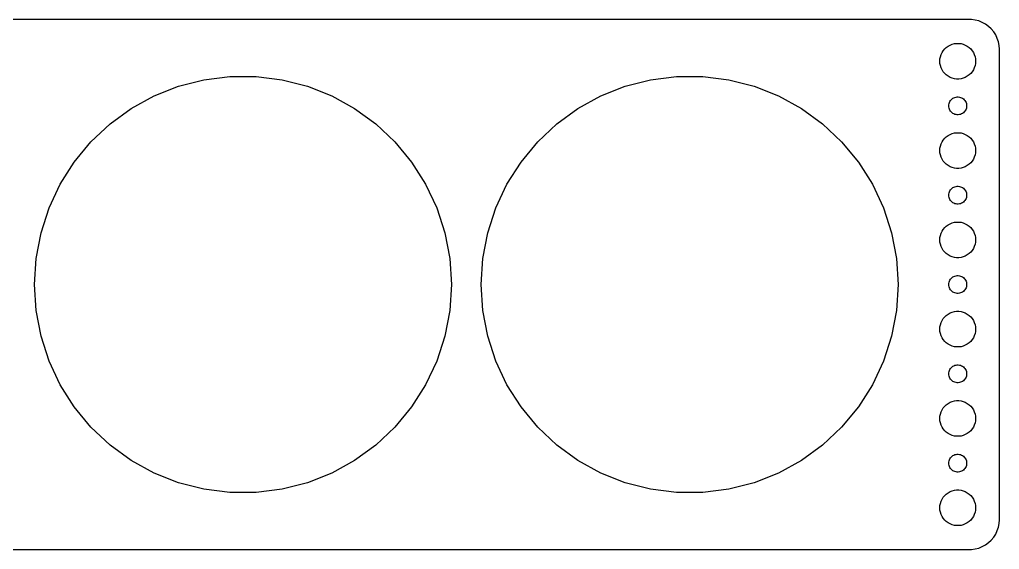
# Model space of a CAD drawing. Header units: metres. Extents: x -164 to 164, y 55 to 242.
# Drawn here: x 0 to 164.5, y 153.5 to 242.5 of the extents above; entities that cross this region are included whole.
import ezdxf

# ---------------------------------------------------------------- set-up
doc = ezdxf.new("R2010")
doc.units = ezdxf.units.M

msp = doc.modelspace()

# ---------------------------------------------------------------- linework, layer by layer
for p, q in [((159.814, 242.49), (-159.814, 242.49)), ((160.437, 242.411), (159.814, 242.49)), ((161.045, 242.255), (160.437, 242.411)), ((161.629, 242.024), (161.045, 242.255)), ((162.179, 241.722), (161.629, 242.024)), ((162.687, 241.353), (162.179, 241.722)), ((163.145, 240.923), (162.687, 241.353)), ((163.545, 240.439), (163.145, 240.923)), ((163.882, 239.909), (163.545, 240.439)), ((164.149, 239.341), (163.882, 239.909)), ((164.343, 238.743), (164.149, 239.341)), ((164.461, 238.127), (164.343, 238.743)), ((154.711, 236.604), (154.871, 236.945)), ((154.871, 236.945), (155.073, 237.263)), ((155.073, 237.263), (155.313, 237.554)), ((155.313, 237.554), (155.588, 237.812)), ((155.588, 237.812), (155.893, 238.033)), ((155.893, 238.033), (156.223, 238.214)), ((156.223, 238.214), (156.573, 238.353)), ((156.573, 238.353), (156.938, 238.447)), ((156.938, 238.447), (157.312, 238.494)), ((157.312, 238.494), (157.688, 238.494)), ((157.688, 238.494), (158.062, 238.447)), ((158.062, 238.447), (158.427, 238.353)), ((158.427, 238.353), (158.777, 238.214)), ((158.777, 238.214), (159.107, 238.033)), ((159.107, 238.033), (159.412, 237.812)), ((159.412, 237.812), (159.687, 237.554)), ((159.687, 237.554), (159.927, 237.263)), ((159.927, 237.263), (160.129, 236.945)), ((160.129, 236.945), (160.289, 236.604)), ((164.5, 237.5), (164.461, 238.127)), ((164.5, 158.5), (164.5, 237.5)), ((154.5, 235.5), (154.524, 235.876)), ((154.524, 235.124), (154.5, 235.5)), ((154.524, 235.876), (154.594, 236.246)), ((154.594, 236.246), (154.711, 236.604)), ((160.289, 236.604), (160.406, 236.246)), ((160.406, 236.246), (160.476, 235.876)), ((160.476, 235.876), (160.5, 235.5)), ((160.5, 235.5), (160.476, 235.124)), ((154.594, 234.754), (154.524, 235.124)), ((154.711, 234.396), (154.594, 234.754)), ((154.871, 234.055), (154.711, 234.396)), ((155.073, 233.737), (154.871, 234.055)), ((155.313, 233.446), (155.073, 233.737)), ((159.927, 233.737), (159.687, 233.446)), ((160.129, 234.055), (159.927, 233.737)), ((160.289, 234.396), (160.129, 234.055)), ((160.406, 234.754), (160.289, 234.396)), ((160.476, 235.124), (160.406, 234.754)), ((26.6844, 231.287), (30.9417, 232.38)), ((30.9417, 232.38), (35.3023, 232.931)), ((35.3023, 232.931), (39.6977, 232.931)), ((39.6977, 232.931), (44.0583, 232.38)), ((44.0583, 232.38), (48.3156, 231.287)), ((101.684, 231.287), (105.942, 232.38)), ((105.942, 232.38), (110.302, 232.931)), ((110.302, 232.931), (114.698, 232.931)), ((114.698, 232.931), (119.058, 232.38)), ((119.058, 232.38), (123.316, 231.287)), ((155.588, 233.188), (155.313, 233.446)), ((155.893, 232.967), (155.588, 233.188)), ((156.223, 232.786), (155.893, 232.967)), ((156.573, 232.647), (156.223, 232.786)), ((156.938, 232.553), (156.573, 232.647)), ((157.312, 232.506), (156.938, 232.553)), ((157.688, 232.506), (157.312, 232.506)), ((158.062, 232.553), (157.688, 232.506)), ((158.427, 232.647), (158.062, 232.553)), ((158.777, 232.786), (158.427, 232.647)), ((159.107, 232.967), (158.777, 232.786)), ((159.412, 233.188), (159.107, 232.967)), ((159.687, 233.446), (159.412, 233.188)), ((22.5977, 229.669), (26.6844, 231.287)), ((48.3156, 231.287), (52.4023, 229.669)), ((97.5977, 229.669), (101.684, 231.287)), ((123.316, 231.287), (127.402, 229.669)), ((18.746, 227.551), (22.5977, 229.669)), ((52.4023, 229.669), (56.2539, 227.551)), ((93.7461, 227.551), (97.5977, 229.669)), ((127.402, 229.669), (131.254, 227.551)), ((156.105, 228.552), (156.186, 228.723)), ((156.186, 228.723), (156.286, 228.882)), ((156.286, 228.882), (156.407, 229.027)), ((156.407, 229.027), (156.544, 229.156)), ((156.544, 229.156), (156.696, 229.266)), ((156.696, 229.266), (156.861, 229.357)), ((156.861, 229.357), (157.036, 229.427)), ((157.036, 229.427), (157.219, 229.473)), ((157.219, 229.473), (157.406, 229.497)), ((157.406, 229.497), (157.594, 229.497)), ((157.594, 229.497), (157.781, 229.473)), ((157.781, 229.473), (157.964, 229.427)), ((157.964, 229.427), (158.139, 229.357)), ((158.139, 229.357), (158.304, 229.266)), ((158.304, 229.266), (158.456, 229.156)), ((158.456, 229.156), (158.593, 229.027)), ((158.593, 229.027), (158.714, 228.882)), ((158.714, 228.882), (158.814, 228.723)), ((158.814, 228.723), (158.895, 228.552)), ((15.1902, 224.968), (18.746, 227.551)), ((56.2539, 227.551), (59.8098, 224.968)), ((90.1902, 224.968), (93.7461, 227.551)), ((131.254, 227.551), (134.81, 224.968)), ((156, 228), (156.012, 228.188)), ((156.012, 227.812), (156, 228)), ((156.012, 228.188), (156.047, 228.373)), ((156.047, 227.627), (156.012, 227.812)), ((156.047, 228.373), (156.105, 228.552)), ((156.105, 227.448), (156.047, 227.627)), ((156.186, 227.277), (156.105, 227.448)), ((156.286, 227.118), (156.186, 227.277)), ((156.407, 226.973), (156.286, 227.118)), ((158.714, 227.118), (158.593, 226.973)), ((158.814, 227.277), (158.714, 227.118)), ((158.895, 227.448), (158.814, 227.277)), ((158.895, 228.552), (158.953, 228.373)), ((158.953, 227.627), (158.895, 227.448)), ((158.953, 228.373), (158.988, 228.188)), ((158.988, 227.812), (158.953, 227.627)), ((158.988, 228.188), (159, 228)), ((159, 228), (158.988, 227.812)), ((156.544, 226.844), (156.407, 226.973)), ((156.696, 226.734), (156.544, 226.844)), ((156.861, 226.643), (156.696, 226.734)), ((157.036, 226.573), (156.861, 226.643)), ((157.219, 226.527), (157.036, 226.573)), ((157.406, 226.503), (157.219, 226.527)), ((157.594, 226.503), (157.406, 226.503)), ((157.781, 226.527), (157.594, 226.503)), ((157.964, 226.573), (157.781, 226.527)), ((158.139, 226.643), (157.964, 226.573)), ((158.304, 226.734), (158.139, 226.643)), ((158.456, 226.844), (158.304, 226.734)), ((158.593, 226.973), (158.456, 226.844)), ((11.9861, 221.959), (15.1902, 224.968)), ((59.8098, 224.968), (63.0139, 221.959)), ((86.9861, 221.959), (90.1902, 224.968)), ((134.81, 224.968), (138.014, 221.959)), ((154.871, 221.945), (155.073, 222.263)), ((155.073, 222.263), (155.313, 222.554)), ((155.313, 222.554), (155.588, 222.812)), ((155.588, 222.812), (155.893, 223.033)), ((155.893, 223.033), (156.223, 223.214)), ((156.223, 223.214), (156.573, 223.353)), ((156.573, 223.353), (156.938, 223.447)), ((156.938, 223.447), (157.312, 223.494)), ((157.312, 223.494), (157.688, 223.494)), ((157.688, 223.494), (158.062, 223.447)), ((158.062, 223.447), (158.427, 223.353)), ((158.427, 223.353), (158.777, 223.214)), ((158.777, 223.214), (159.107, 223.033)), ((159.107, 223.033), (159.412, 222.812)), ((159.412, 222.812), (159.687, 222.554)), ((159.687, 222.554), (159.927, 222.263)), ((159.927, 222.263), (160.129, 221.945)), ((9.1844, 218.572), (11.9861, 221.959)), ((63.0139, 221.959), (65.8156, 218.572)), ((84.1844, 218.572), (86.9861, 221.959)), ((138.014, 221.959), (140.816, 218.572)), ((154.5, 220.5), (154.524, 220.876)), ((154.524, 220.124), (154.5, 220.5)), ((154.524, 220.876), (154.594, 221.246)), ((154.594, 221.246), (154.711, 221.604)), ((154.711, 221.604), (154.871, 221.945)), ((160.129, 221.945), (160.289, 221.604)), ((160.289, 221.604), (160.406, 221.246)), ((160.406, 221.246), (160.476, 220.876)), ((160.476, 220.876), (160.5, 220.5)), ((160.5, 220.5), (160.476, 220.124)), ((154.594, 219.754), (154.524, 220.124)), ((154.711, 219.396), (154.594, 219.754)), ((154.871, 219.055), (154.711, 219.396)), ((155.073, 218.737), (154.871, 219.055)), ((160.129, 219.055), (159.927, 218.737)), ((160.289, 219.396), (160.129, 219.055)), ((160.406, 219.754), (160.289, 219.396)), ((160.476, 220.124), (160.406, 219.754)), ((6.8293, 214.861), (9.1844, 218.572)), ((65.8156, 218.572), (68.1707, 214.861)), ((81.8293, 214.861), (84.1844, 218.572)), ((140.816, 218.572), (143.171, 214.861)), ((155.313, 218.446), (155.073, 218.737)), ((155.588, 218.188), (155.313, 218.446)), ((155.893, 217.967), (155.588, 218.188)), ((156.223, 217.786), (155.893, 217.967)), ((156.573, 217.647), (156.223, 217.786)), ((156.938, 217.553), (156.573, 217.647)), ((157.312, 217.506), (156.938, 217.553)), ((157.688, 217.506), (157.312, 217.506)), ((158.062, 217.553), (157.688, 217.506)), ((158.427, 217.647), (158.062, 217.553)), ((158.777, 217.786), (158.427, 217.647)), ((159.107, 217.967), (158.777, 217.786)), ((159.412, 218.188), (159.107, 217.967)), ((159.687, 218.446), (159.412, 218.188)), ((159.927, 218.737), (159.687, 218.446)), ((4.9578, 210.884), (6.8293, 214.861)), ((68.1707, 214.861), (70.0422, 210.884)), ((79.9578, 210.884), (81.8293, 214.861)), ((143.171, 214.861), (145.042, 210.884)), ((156.186, 213.723), (156.286, 213.882)), ((156.286, 213.882), (156.407, 214.027)), ((156.407, 214.027), (156.544, 214.156)), ((156.544, 214.156), (156.696, 214.266)), ((156.696, 214.266), (156.861, 214.357)), ((156.861, 214.357), (157.036, 214.427)), ((157.036, 214.427), (157.219, 214.473)), ((157.219, 214.473), (157.406, 214.497)), ((157.406, 214.497), (157.594, 214.497)), ((157.594, 214.497), (157.781, 214.473)), ((157.781, 214.473), (157.964, 214.427)), ((157.964, 214.427), (158.139, 214.357)), ((158.139, 214.357), (158.304, 214.266)), ((158.304, 214.266), (158.456, 214.156)), ((158.456, 214.156), (158.593, 214.027)), ((158.593, 214.027), (158.714, 213.882)), ((158.714, 213.882), (158.814, 213.723)), ((156, 213), (156.012, 213.188)), ((156.012, 212.812), (156, 213)), ((156.012, 213.188), (156.047, 213.373)), ((156.047, 212.627), (156.012, 212.812)), ((156.047, 213.373), (156.105, 213.552)), ((156.105, 212.448), (156.047, 212.627)), ((156.105, 213.552), (156.186, 213.723)), ((156.186, 212.277), (156.105, 212.448)), ((156.286, 212.118), (156.186, 212.277)), ((158.814, 212.277), (158.714, 212.118)), ((158.814, 213.723), (158.895, 213.552)), ((158.895, 212.448), (158.814, 212.277)), ((158.895, 213.552), (158.953, 213.373)), ((158.953, 212.627), (158.895, 212.448)), ((158.953, 213.373), (158.988, 213.188)), ((158.988, 212.812), (158.953, 212.627)), ((158.988, 213.188), (159, 213)), ((159, 213), (158.988, 212.812)), ((3.5996, 206.704), (4.9578, 210.884)), ((70.0422, 210.884), (71.4004, 206.704)), ((78.5996, 206.704), (79.9578, 210.884)), ((145.042, 210.884), (146.4, 206.704)), ((156.407, 211.973), (156.286, 212.118)), ((156.544, 211.844), (156.407, 211.973)), ((156.696, 211.734), (156.544, 211.844)), ((156.861, 211.643), (156.696, 211.734)), ((157.036, 211.573), (156.861, 211.643)), ((157.219, 211.527), (157.036, 211.573)), ((157.406, 211.503), (157.219, 211.527)), ((157.594, 211.503), (157.406, 211.503)), ((157.781, 211.527), (157.594, 211.503)), ((157.964, 211.573), (157.781, 211.527)), ((158.139, 211.643), (157.964, 211.573)), ((158.304, 211.734), (158.139, 211.643)), ((158.456, 211.844), (158.304, 211.734)), ((158.593, 211.973), (158.456, 211.844)), ((158.714, 212.118), (158.593, 211.973)), ((155.073, 207.263), (155.313, 207.554)), ((155.313, 207.554), (155.588, 207.812)), ((155.588, 207.812), (155.893, 208.033)), ((155.893, 208.033), (156.223, 208.214)), ((156.223, 208.214), (156.573, 208.353)), ((156.573, 208.353), (156.938, 208.447)), ((156.938, 208.447), (157.312, 208.494)), ((157.312, 208.494), (157.688, 208.494)), ((157.688, 208.494), (158.062, 208.447)), ((158.062, 208.447), (158.427, 208.353)), ((158.427, 208.353), (158.777, 208.214)), ((158.777, 208.214), (159.107, 208.033)), ((159.107, 208.033), (159.412, 207.812)), ((159.412, 207.812), (159.687, 207.554)), ((159.687, 207.554), (159.927, 207.263)), ((2.776, 202.387), (3.5996, 206.704)), ((71.4004, 206.704), (72.224, 202.387)), ((77.776, 202.387), (78.5996, 206.704)), ((146.4, 206.704), (147.224, 202.387)), ((154.5, 205.5), (154.524, 205.876)), ((154.524, 205.876), (154.594, 206.246)), ((154.594, 206.246), (154.711, 206.604)), ((154.711, 206.604), (154.871, 206.945)), ((154.871, 206.945), (155.073, 207.263)), ((159.927, 207.263), (160.129, 206.945)), ((160.129, 206.945), (160.289, 206.604)), ((160.289, 206.604), (160.406, 206.246)), ((160.406, 206.246), (160.476, 205.876)), ((160.476, 205.876), (160.5, 205.5)), ((154.524, 205.124), (154.5, 205.5)), ((154.594, 204.754), (154.524, 205.124)), ((154.711, 204.396), (154.594, 204.754)), ((154.871, 204.055), (154.711, 204.396)), ((155.073, 203.737), (154.871, 204.055)), ((160.129, 204.055), (159.927, 203.737)), ((160.289, 204.396), (160.129, 204.055)), ((160.406, 204.754), (160.289, 204.396)), ((160.476, 205.124), (160.406, 204.754)), ((160.5, 205.5), (160.476, 205.124)), ((2.5, 198), (2.776, 202.387)), ((72.224, 202.387), (72.5, 198)), ((77.5, 198), (77.776, 202.387)), ((147.224, 202.387), (147.5, 198)), ((155.313, 203.446), (155.073, 203.737)), ((155.588, 203.188), (155.313, 203.446)), ((155.893, 202.967), (155.588, 203.188)), ((156.223, 202.786), (155.893, 202.967)), ((156.573, 202.647), (156.223, 202.786)), ((156.938, 202.553), (156.573, 202.647)), ((157.312, 202.506), (156.938, 202.553)), ((157.688, 202.506), (157.312, 202.506)), ((158.062, 202.553), (157.688, 202.506)), ((158.427, 202.647), (158.062, 202.553)), ((158.777, 202.786), (158.427, 202.647)), ((159.107, 202.967), (158.777, 202.786)), ((159.412, 203.188), (159.107, 202.967)), ((159.687, 203.446), (159.412, 203.188)), ((159.927, 203.737), (159.687, 203.446)), ((156.407, 199.027), (156.544, 199.156)), ((156.544, 199.156), (156.696, 199.266)), ((156.696, 199.266), (156.861, 199.357)), ((156.861, 199.357), (157.036, 199.427)), ((157.036, 199.427), (157.219, 199.473)), ((157.219, 199.473), (157.406, 199.497)), ((157.406, 199.497), (157.594, 199.497)), ((157.594, 199.497), (157.781, 199.473)), ((157.781, 199.473), (157.964, 199.427)), ((157.964, 199.427), (158.139, 199.357)), ((158.139, 199.357), (158.304, 199.266)), ((158.304, 199.266), (158.456, 199.156)), ((158.456, 199.156), (158.593, 199.027)), ((2.776, 193.613), (2.5, 198)), ((72.5, 198), (72.224, 193.613)), ((77.776, 193.613), (77.5, 198)), ((147.5, 198), (147.224, 193.613)), ((156, 198), (156.012, 198.188)), ((156.012, 197.812), (156, 198)), ((156.012, 198.188), (156.047, 198.373)), ((156.047, 197.627), (156.012, 197.812)), ((156.047, 198.373), (156.105, 198.552)), ((156.105, 197.448), (156.047, 197.627)), ((156.105, 198.552), (156.186, 198.723)), ((156.186, 197.277), (156.105, 197.448)), ((156.186, 198.723), (156.286, 198.882)), ((156.286, 198.882), (156.407, 199.027)), ((158.593, 199.027), (158.714, 198.882)), ((158.714, 198.882), (158.814, 198.723)), ((158.814, 198.723), (158.895, 198.552)), ((158.895, 197.448), (158.814, 197.277)), ((158.895, 198.552), (158.953, 198.373)), ((158.953, 197.627), (158.895, 197.448)), ((158.953, 198.373), (158.988, 198.188)), ((158.988, 197.812), (158.953, 197.627)), ((158.988, 198.188), (159, 198)), ((159, 198), (158.988, 197.812)), ((156.286, 197.118), (156.186, 197.277)), ((156.407, 196.973), (156.286, 197.118)), ((156.544, 196.844), (156.407, 196.973)), ((156.696, 196.734), (156.544, 196.844)), ((156.861, 196.643), (156.696, 196.734)), ((157.036, 196.573), (156.861, 196.643)), ((157.219, 196.527), (157.036, 196.573)), ((157.406, 196.503), (157.219, 196.527)), ((157.594, 196.503), (157.406, 196.503)), ((157.781, 196.527), (157.594, 196.503)), ((157.964, 196.573), (157.781, 196.527)), ((158.139, 196.643), (157.964, 196.573)), ((158.304, 196.734), (158.139, 196.643)), ((158.456, 196.844), (158.304, 196.734)), ((158.593, 196.973), (158.456, 196.844)), ((158.714, 197.118), (158.593, 196.973)), ((158.814, 197.277), (158.714, 197.118)), ((3.5996, 189.296), (2.776, 193.613)), ((72.224, 193.613), (71.4004, 189.296)), ((78.5996, 189.296), (77.776, 193.613)), ((147.224, 193.613), (146.4, 189.296)), ((155.073, 192.263), (155.313, 192.554)), ((155.313, 192.554), (155.588, 192.812)), ((155.588, 192.812), (155.893, 193.033)), ((155.893, 193.033), (156.223, 193.214)), ((156.223, 193.214), (156.573, 193.353)), ((156.573, 193.353), (156.938, 193.447)), ((156.938, 193.447), (157.312, 193.494)), ((157.312, 193.494), (157.688, 193.494)), ((157.688, 193.494), (158.062, 193.447)), ((158.062, 193.447), (158.427, 193.353)), ((158.427, 193.353), (158.777, 193.214)), ((158.777, 193.214), (159.107, 193.033)), ((159.107, 193.033), (159.412, 192.812)), ((159.412, 192.812), (159.687, 192.554)), ((159.687, 192.554), (159.927, 192.263)), ((154.5, 190.5), (154.524, 190.876)), ((154.524, 190.876), (154.594, 191.246)), ((154.594, 191.246), (154.711, 191.604)), ((154.711, 191.604), (154.871, 191.945)), ((154.871, 191.945), (155.073, 192.263)), ((159.927, 192.263), (160.129, 191.945)), ((160.129, 191.945), (160.289, 191.604)), ((160.289, 191.604), (160.406, 191.246)), ((160.406, 191.246), (160.476, 190.876)), ((160.476, 190.876), (160.5, 190.5)), ((4.9578, 185.116), (3.5996, 189.296)), ((71.4004, 189.296), (70.0422, 185.116)), ((79.9578, 185.116), (78.5996, 189.296)), ((146.4, 189.296), (145.042, 185.116)), ((154.524, 190.124), (154.5, 190.5)), ((154.594, 189.754), (154.524, 190.124)), ((154.711, 189.396), (154.594, 189.754)), ((154.871, 189.055), (154.711, 189.396)), ((160.289, 189.396), (160.129, 189.055)), ((160.406, 189.754), (160.289, 189.396)), ((160.476, 190.124), (160.406, 189.754)), ((160.5, 190.5), (160.476, 190.124)), ((155.073, 188.737), (154.871, 189.055)), ((155.313, 188.446), (155.073, 188.737)), ((155.588, 188.188), (155.313, 188.446)), ((155.893, 187.967), (155.588, 188.188)), ((156.223, 187.786), (155.893, 187.967)), ((156.573, 187.647), (156.223, 187.786)), ((156.938, 187.553), (156.573, 187.647)), ((157.312, 187.506), (156.938, 187.553)), ((158.062, 187.553), (157.688, 187.506)), ((158.427, 187.647), (158.062, 187.553)), ((158.777, 187.786), (158.427, 187.647)), ((159.107, 187.967), (158.777, 187.786)), ((159.412, 188.188), (159.107, 187.967)), ((159.687, 188.446), (159.412, 188.188)), ((159.927, 188.737), (159.687, 188.446)), ((160.129, 189.055), (159.927, 188.737)), ((157.688, 187.506), (157.312, 187.506)), ((6.8293, 181.139), (4.9578, 185.116)), ((70.0422, 185.116), (68.1707, 181.139)), ((81.8293, 181.139), (79.9578, 185.116)), ((145.042, 185.116), (143.171, 181.139)), ((156.544, 184.156), (156.696, 184.266)), ((156.696, 184.266), (156.861, 184.357)), ((156.861, 184.357), (157.036, 184.427)), ((157.036, 184.427), (157.219, 184.473)), ((157.219, 184.473), (157.406, 184.497)), ((157.406, 184.497), (157.594, 184.497)), ((157.594, 184.497), (157.781, 184.473)), ((157.781, 184.473), (157.964, 184.427)), ((157.964, 184.427), (158.139, 184.357)), ((158.139, 184.357), (158.304, 184.266)), ((158.304, 184.266), (158.456, 184.156)), ((156, 183), (156.012, 183.188)), ((156.012, 182.812), (156, 183)), ((156.012, 183.188), (156.047, 183.373)), ((156.047, 182.627), (156.012, 182.812)), ((156.047, 183.373), (156.105, 183.552)), ((156.105, 182.448), (156.047, 182.627)), ((156.105, 183.552), (156.186, 183.723)), ((156.186, 183.723), (156.286, 183.882)), ((156.286, 183.882), (156.407, 184.027)), ((156.407, 184.027), (156.544, 184.156)), ((158.456, 184.156), (158.593, 184.027)), ((158.593, 184.027), (158.714, 183.882)), ((158.714, 183.882), (158.814, 183.723)), ((158.814, 183.723), (158.895, 183.552)), ((158.895, 183.552), (158.953, 183.373)), ((158.953, 182.627), (158.895, 182.448)), ((158.953, 183.373), (158.988, 183.188)), ((158.988, 182.812), (158.953, 182.627)), ((158.988, 183.188), (159, 183)), ((159, 183), (158.988, 182.812)), ((9.1844, 177.428), (6.8293, 181.139)), ((68.1707, 181.139), (65.8156, 177.428)), ((84.1844, 177.428), (81.8293, 181.139)), ((143.171, 181.139), (140.816, 177.428)), ((156.186, 182.277), (156.105, 182.448)), ((156.286, 182.118), (156.186, 182.277)), ((156.407, 181.973), (156.286, 182.118)), ((156.544, 181.844), (156.407, 181.973)), ((156.696, 181.734), (156.544, 181.844)), ((156.861, 181.643), (156.696, 181.734)), ((157.036, 181.573), (156.861, 181.643)), ((157.219, 181.527), (157.036, 181.573)), ((157.406, 181.503), (157.219, 181.527)), ((157.594, 181.503), (157.406, 181.503)), ((157.781, 181.527), (157.594, 181.503)), ((157.964, 181.573), (157.781, 181.527)), ((158.139, 181.643), (157.964, 181.573)), ((158.304, 181.734), (158.139, 181.643)), ((158.456, 181.844), (158.304, 181.734)), ((158.593, 181.973), (158.456, 181.844)), ((158.714, 182.118), (158.593, 181.973)), ((158.814, 182.277), (158.714, 182.118)), ((158.895, 182.448), (158.814, 182.277)), ((155.313, 177.554), (155.588, 177.812)), ((155.588, 177.812), (155.893, 178.033)), ((155.893, 178.033), (156.223, 178.214)), ((156.223, 178.214), (156.573, 178.353)), ((156.573, 178.353), (156.938, 178.447)), ((156.938, 178.447), (157.312, 178.494)), ((157.312, 178.494), (157.688, 178.494)), ((157.688, 178.494), (158.062, 178.447)), ((158.062, 178.447), (158.427, 178.353)), ((158.427, 178.353), (158.777, 178.214)), ((158.777, 178.214), (159.107, 178.033)), ((159.107, 178.033), (159.412, 177.812)), ((159.412, 177.812), (159.687, 177.554)), ((11.9861, 174.041), (9.1844, 177.428)), ((65.8156, 177.428), (63.0139, 174.041)), ((86.9861, 174.041), (84.1844, 177.428)), ((140.816, 177.428), (138.014, 174.041)), ((154.524, 175.876), (154.594, 176.246)), ((154.594, 176.246), (154.711, 176.604)), ((154.711, 176.604), (154.871, 176.945)), ((154.871, 176.945), (155.073, 177.263)), ((155.073, 177.263), (155.313, 177.554)), ((159.687, 177.554), (159.927, 177.263)), ((159.927, 177.263), (160.129, 176.945)), ((160.129, 176.945), (160.289, 176.604)), ((160.289, 176.604), (160.406, 176.246)), ((160.406, 176.246), (160.476, 175.876)), ((154.5, 175.5), (154.524, 175.876)), ((154.524, 175.124), (154.5, 175.5)), ((154.594, 174.754), (154.524, 175.124)), ((154.711, 174.396), (154.594, 174.754)), ((154.871, 174.055), (154.711, 174.396)), ((160.289, 174.396), (160.129, 174.055)), ((160.406, 174.754), (160.289, 174.396)), ((160.476, 175.124), (160.406, 174.754)), ((160.476, 175.876), (160.5, 175.5)), ((160.5, 175.5), (160.476, 175.124)), ((15.1902, 171.032), (11.9861, 174.041)), ((63.0139, 174.041), (59.8098, 171.032)), ((90.1902, 171.032), (86.9861, 174.041)), ((138.014, 174.041), (134.81, 171.032)), ((155.073, 173.737), (154.871, 174.055)), ((155.313, 173.446), (155.073, 173.737)), ((155.588, 173.188), (155.313, 173.446)), ((155.893, 172.967), (155.588, 173.188)), ((156.223, 172.786), (155.893, 172.967)), ((156.573, 172.647), (156.223, 172.786)), ((158.777, 172.786), (158.427, 172.647)), ((159.107, 172.967), (158.777, 172.786)), ((159.412, 173.188), (159.107, 172.967)), ((159.687, 173.446), (159.412, 173.188)), ((159.927, 173.737), (159.687, 173.446)), ((160.129, 174.055), (159.927, 173.737)), ((156.938, 172.553), (156.573, 172.647)), ((157.312, 172.506), (156.938, 172.553)), ((157.688, 172.506), (157.312, 172.506)), ((158.062, 172.553), (157.688, 172.506)), ((158.427, 172.647), (158.062, 172.553)), ((18.746, 168.449), (15.1902, 171.032)), ((59.8098, 171.032), (56.2539, 168.449)), ((93.7461, 168.449), (90.1902, 171.032)), ((134.81, 171.032), (131.254, 168.449)), ((157.036, 169.427), (157.219, 169.473)), ((157.219, 169.473), (157.406, 169.497)), ((157.406, 169.497), (157.594, 169.497)), ((157.594, 169.497), (157.781, 169.473)), ((157.781, 169.473), (157.964, 169.427)), ((22.5977, 166.331), (18.746, 168.449)), ((56.2539, 168.449), (52.4023, 166.331)), ((97.5977, 166.331), (93.7461, 168.449)), ((131.254, 168.449), (127.402, 166.331)), ((156, 168), (156.012, 168.188)), ((156.012, 167.812), (156, 168)), ((156.012, 168.188), (156.047, 168.373)), ((156.047, 167.627), (156.012, 167.812)), ((156.047, 168.373), (156.105, 168.552)), ((156.105, 168.552), (156.186, 168.723)), ((156.186, 168.723), (156.286, 168.882)), ((156.286, 168.882), (156.407, 169.027)), ((156.407, 169.027), (156.544, 169.156)), ((156.544, 169.156), (156.696, 169.266)), ((156.696, 169.266), (156.861, 169.357)), ((156.861, 169.357), (157.036, 169.427)), ((157.964, 169.427), (158.139, 169.357)), ((158.139, 169.357), (158.304, 169.266)), ((158.304, 169.266), (158.456, 169.156)), ((158.456, 169.156), (158.593, 169.027)), ((158.593, 169.027), (158.714, 168.882)), ((158.714, 168.882), (158.814, 168.723)), ((158.814, 168.723), (158.895, 168.552)), ((158.895, 168.552), (158.953, 168.373)), ((158.953, 168.373), (158.988, 168.188)), ((158.988, 167.812), (158.953, 167.627)), ((158.988, 168.188), (159, 168)), ((159, 168), (158.988, 167.812)), ((26.6844, 164.713), (22.5977, 166.331)), ((52.4023, 166.331), (48.3156, 164.713)), ((101.684, 164.713), (97.5977, 166.331)), ((127.402, 166.331), (123.316, 164.713)), ((156.105, 167.448), (156.047, 167.627)), ((156.186, 167.277), (156.105, 167.448)), ((156.286, 167.118), (156.186, 167.277)), ((156.407, 166.973), (156.286, 167.118)), ((156.544, 166.844), (156.407, 166.973)), ((156.696, 166.734), (156.544, 166.844)), ((156.861, 166.643), (156.696, 166.734)), ((157.036, 166.573), (156.861, 166.643)), ((157.219, 166.527), (157.036, 166.573)), ((157.406, 166.503), (157.219, 166.527)), ((157.594, 166.503), (157.406, 166.503)), ((157.781, 166.527), (157.594, 166.503)), ((157.964, 166.573), (157.781, 166.527)), ((158.139, 166.643), (157.964, 166.573)), ((158.304, 166.734), (158.139, 166.643)), ((158.456, 166.844), (158.304, 166.734)), ((158.593, 166.973), (158.456, 166.844)), ((158.714, 167.118), (158.593, 166.973)), ((158.814, 167.277), (158.714, 167.118)), ((158.895, 167.448), (158.814, 167.277)), ((158.953, 167.627), (158.895, 167.448)), ((30.9417, 163.62), (26.6844, 164.713)), ((48.3156, 164.713), (44.0583, 163.62)), ((105.942, 163.62), (101.684, 164.713)), ((123.316, 164.713), (119.058, 163.62)), ((35.3023, 163.069), (30.9417, 163.62)), ((39.6977, 163.069), (35.3023, 163.069)), ((44.0583, 163.62), (39.6977, 163.069)), ((110.302, 163.069), (105.942, 163.62)), ((114.698, 163.069), (110.302, 163.069)), ((119.058, 163.62), (114.698, 163.069)), ((155.588, 162.812), (155.893, 163.033)), ((155.893, 163.033), (156.223, 163.214)), ((156.223, 163.214), (156.573, 163.353)), ((156.573, 163.353), (156.938, 163.447)), ((156.938, 163.447), (157.312, 163.494)), ((157.312, 163.494), (157.688, 163.494)), ((157.688, 163.494), (158.062, 163.447)), ((158.062, 163.447), (158.427, 163.353)), ((158.427, 163.353), (158.777, 163.214)), ((158.777, 163.214), (159.107, 163.033)), ((159.107, 163.033), (159.412, 162.812)), ((154.524, 160.876), (154.594, 161.246)), ((154.594, 161.246), (154.711, 161.604)), ((154.711, 161.604), (154.871, 161.945)), ((154.871, 161.945), (155.073, 162.263)), ((155.073, 162.263), (155.313, 162.554)), ((155.313, 162.554), (155.588, 162.812)), ((159.412, 162.812), (159.687, 162.554)), ((159.687, 162.554), (159.927, 162.263)), ((159.927, 162.263), (160.129, 161.945)), ((160.129, 161.945), (160.289, 161.604)), ((160.289, 161.604), (160.406, 161.246)), ((160.406, 161.246), (160.476, 160.876)), ((154.5, 160.5), (154.524, 160.876)), ((154.524, 160.124), (154.5, 160.5)), ((154.594, 159.754), (154.524, 160.124)), ((154.711, 159.396), (154.594, 159.754)), ((160.406, 159.754), (160.289, 159.396)), ((160.476, 160.124), (160.406, 159.754)), ((160.476, 160.876), (160.5, 160.5)), ((160.5, 160.5), (160.476, 160.124)), ((154.871, 159.055), (154.711, 159.396)), ((155.073, 158.737), (154.871, 159.055)), ((155.313, 158.446), (155.073, 158.737)), ((155.588, 158.188), (155.313, 158.446)), ((155.893, 157.967), (155.588, 158.188)), ((156.223, 157.786), (155.893, 157.967)), ((159.107, 157.967), (158.777, 157.786)), ((159.412, 158.188), (159.107, 157.967)), ((159.687, 158.446), (159.412, 158.188)), ((159.927, 158.737), (159.687, 158.446)), ((160.129, 159.055), (159.927, 158.737)), ((160.289, 159.396), (160.129, 159.055)), ((164.461, 157.873), (164.5, 158.5)), ((156.573, 157.647), (156.223, 157.786)), ((156.938, 157.553), (156.573, 157.647)), ((157.312, 157.506), (156.938, 157.553)), ((157.688, 157.506), (157.312, 157.506)), ((158.062, 157.553), (157.688, 157.506)), ((158.427, 157.647), (158.062, 157.553)), ((158.777, 157.786), (158.427, 157.647)), ((163.882, 156.091), (164.149, 156.659)), ((164.149, 156.659), (164.343, 157.257)), ((164.343, 157.257), (164.461, 157.873)), ((162.179, 154.278), (162.687, 154.647)), ((162.687, 154.647), (163.145, 155.077)), ((163.145, 155.077), (163.545, 155.561)), ((163.545, 155.561), (163.882, 156.091)), ((-159.814, 153.51), (159.814, 153.51)), ((159.814, 153.51), (160.437, 153.589)), ((160.437, 153.589), (161.045, 153.745)), ((161.045, 153.745), (161.629, 153.976)), ((161.629, 153.976), (162.179, 154.278))]:
    msp.add_line(p, q)

doc.saveas('drawing.dxf')
